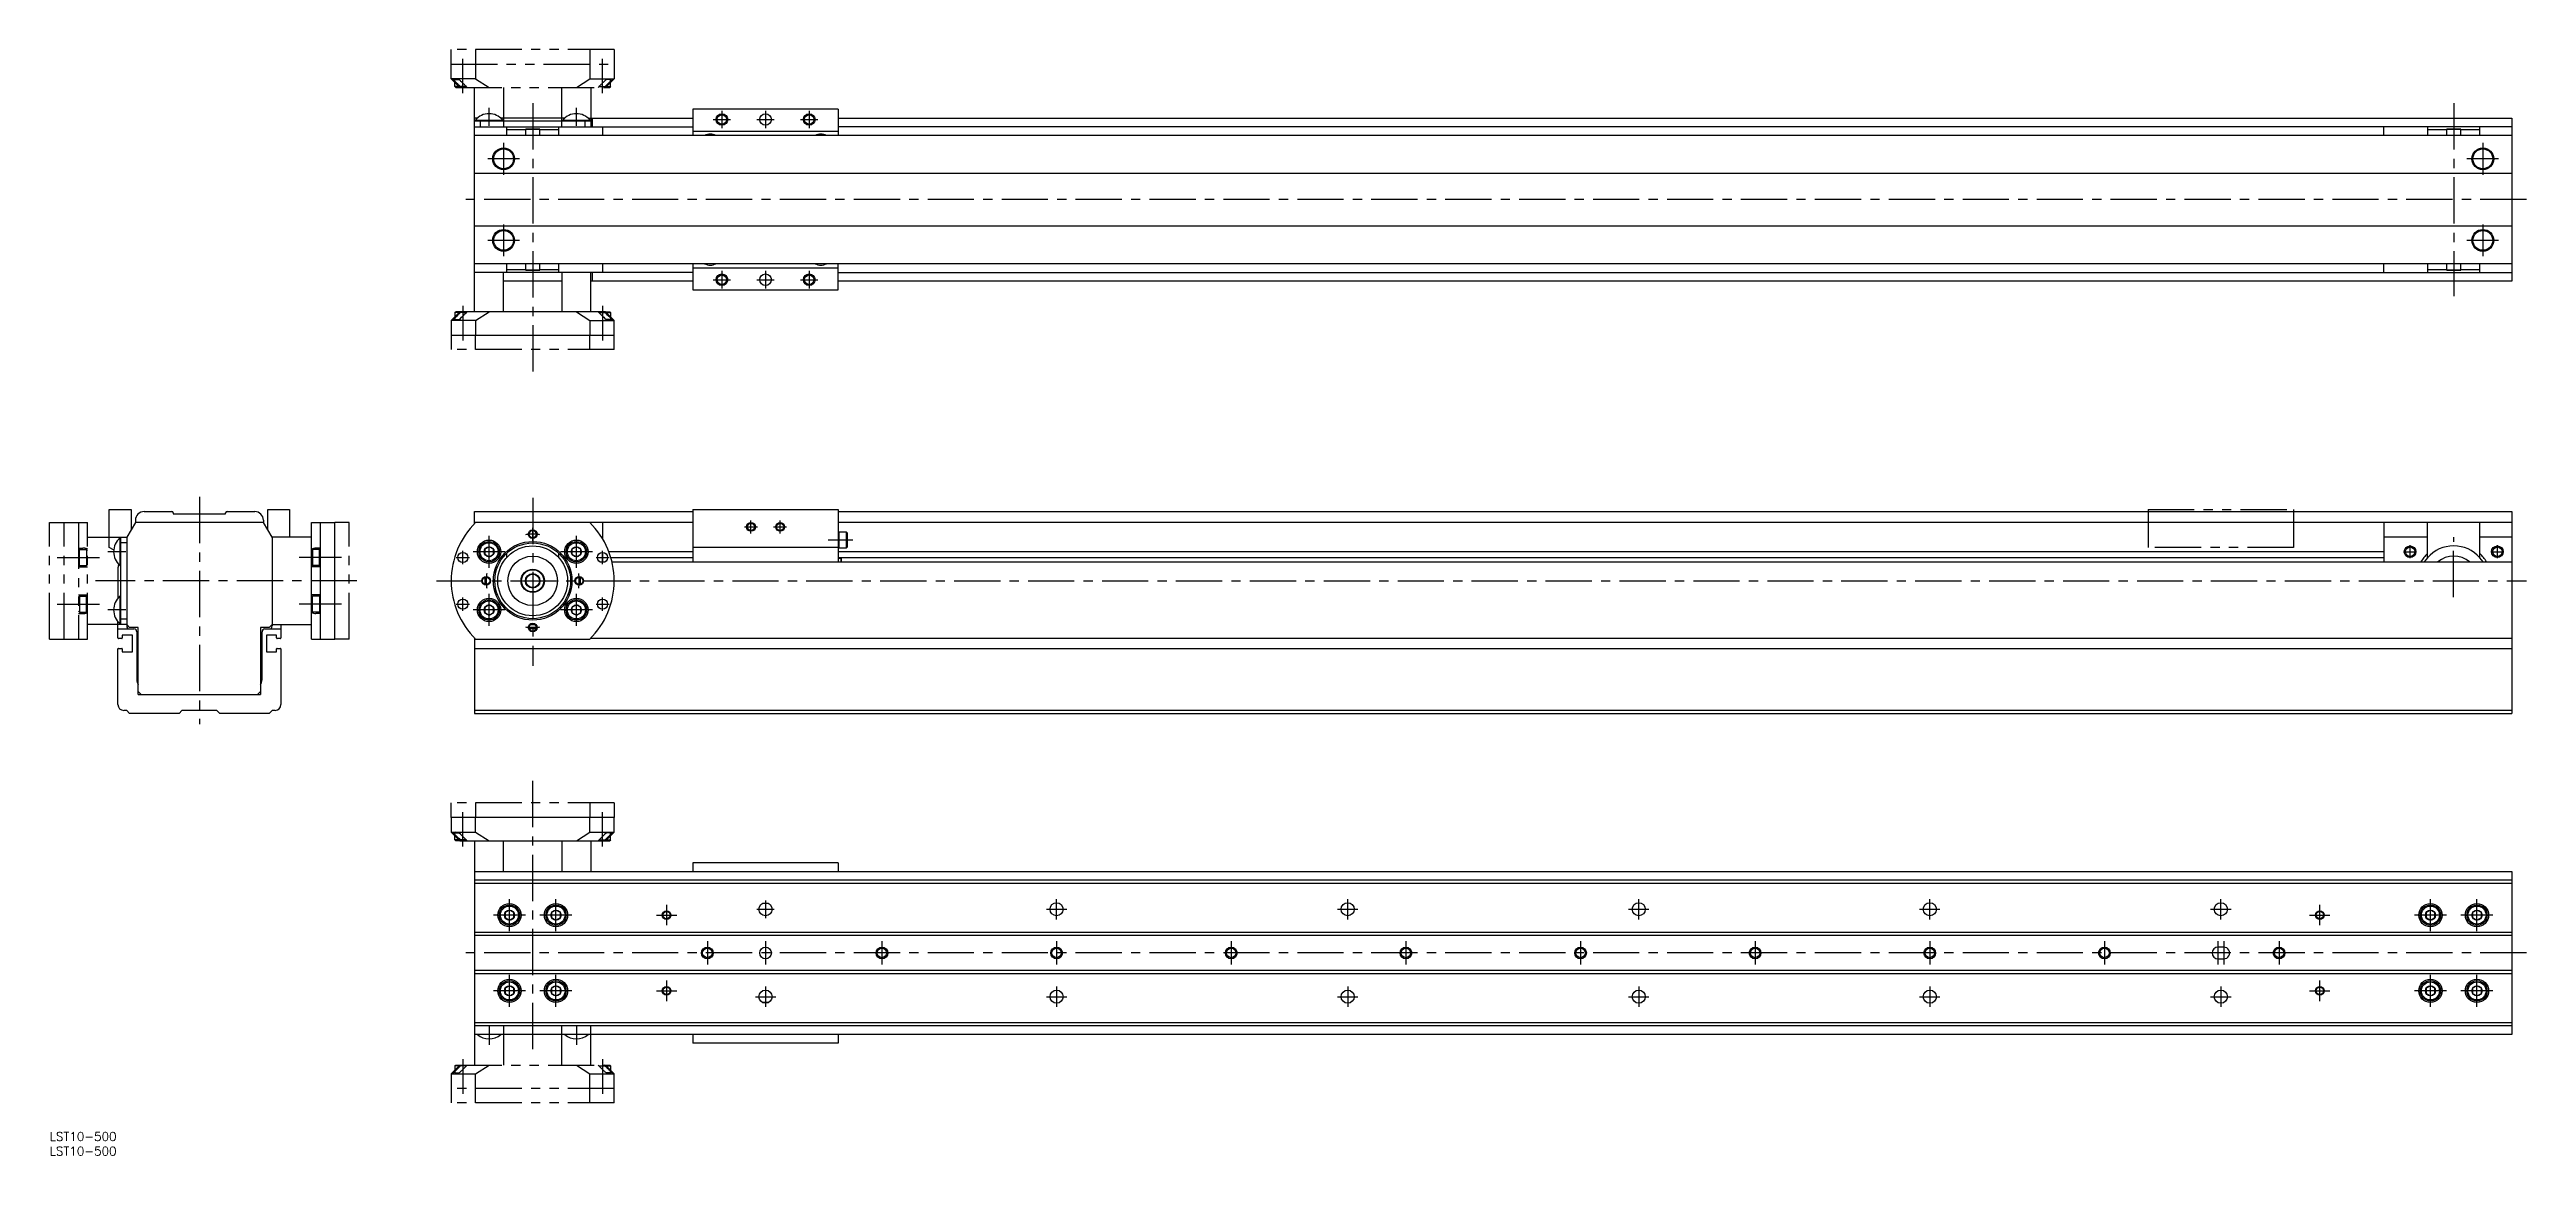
# Model space of a CAD drawing. Extents: x 0 to 851, y -8 to 372.
import ezdxf

# ---------------------------------------------------------------- set-up
doc = ezdxf.new("R2010")
doc.units = 0
doc.header["$LTSCALE"] = 0.5
doc.linetypes.add('CENTER', pattern=[50.8, 31.75, -6.35, 6.35, -6.35])
doc.linetypes.add('PHANTOM', pattern=[63.5, 31.75, -6.35, 6.35, -6.35, 6.35, -6.35])
for name, color, linetype in [('MSM_CENTER', 1, 'CENTER'), ('MSM_CONTINUOUS', 7, 'CONTINUOUS'), ('MSM_IMAGINARY', 6, 'PHANTOM'), ('MSM_NARROW', 5, 'CONTINUOUS'), ('MSM_PART_NUMBER', 7, 'CONTINUOUS')]:
    doc.layers.add(name, color=color, linetype=linetype)
doc.styles.get("Standard").update_dxf_attribs({"font": 'txt.shx', "height": 3, "bigfont": 'bigfont.shx'})

msp = doc.modelspace()

# ---------------------------------------------------------------- linework, layer by layer
at = {"layer": 'MSM_CENTER'}
for p, q in [((142, 356.64), (142, 368.49)), ((190, 356.64), (190, 368.49)), ((151, 345.41), (151, 351.62)), ((166, 353.2), (166, 260.07)), ((181, 345.41), (181, 351.62)), ((231, 350.64), (231, 344.64)), ((246, 350.64), (246, 344.64)), ((261, 350.64), (261, 344.64)), ((826, 353.2), (826, 287.04)), ((228, 347.64), (234, 347.64)), ((243, 347.64), (249, 347.64)), ((258, 347.64), (264, 347.64)), ((161.45, 334.14), (150.55, 334.14)), ((156, 339.59), (156, 328.69)), ((841.45, 334.14), (830.55, 334.14)), ((836, 339.59), (836, 328.69)), ((851, 320.14), (141, 320.14)), ((156, 311.59), (156, 300.69)), ((836, 311.59), (836, 300.69)), ((161.45, 306.14), (150.55, 306.14)), ((841.45, 306.14), (830.55, 306.14)), ((228, 292.64), (234, 292.64)), ((231, 295.64), (231, 289.64)), ((243, 292.64), (249, 292.64)), ((246, 295.64), (246, 289.64)), ((258, 292.64), (264, 292.64)), ((261, 295.64), (261, 289.64)), ((142, 283.64), (142, 271.79)), ((190, 283.64), (190, 271.79)), ((51.5, 218.06), (51.5, 140.11)), ((166, 217.76), (166, 160.13)), ((151, 193.76), (151, 204.76)), ((166, 203.01), (166, 207.51)), ((181, 193.76), (181, 204.76)), ((238.75, 207.76), (243.25, 207.76)), ((241, 205.51), (241, 210.01)), ((248.75, 207.76), (253.25, 207.76)), ((251, 205.51), (251, 210.01)), ((825.88, 183.64), (826, 204.28)), ((2.64, 197.26), (17.22, 197.26)), ((26.23, 199.26), (20.02, 199.26)), ((100.36, 197.26), (85.78, 197.26)), ((139.75, 197.26), (144.25, 197.26)), ((142, 195.01), (142, 199.51)), ((156.5, 199.26), (145.5, 199.26)), ((186.5, 199.26), (175.5, 199.26)), ((187.75, 197.26), (192.25, 197.26)), ((190, 195.01), (190, 199.51)), ((276, 203.26), (267.5, 203.26)), ((808.75, 199.26), (813.25, 199.26)), ((811, 197.01), (811, 201.51)), ((838.75, 199.26), (843.25, 199.26)), ((841, 197.01), (841, 201.51)), ((105.63, 189.26), (15.78, 189.26)), ((133, 189.26), (851, 189.26)), ((2.64, 181.26), (17.22, 181.26)), ((26.23, 179.26), (20.02, 179.26)), ((100.36, 181.26), (85.78, 181.26)), ((139.75, 181.26), (144.25, 181.26)), ((142, 179.01), (142, 183.51)), ((156.5, 179.26), (145.5, 179.26)), ((151, 173.76), (151, 184.76)), ((186.5, 179.26), (175.5, 179.26)), ((181, 173.76), (181, 184.76)), ((187.75, 181.26), (192.25, 181.26)), ((190, 179.01), (190, 183.51)), ((166, 28.5), (166, 121.5)), ((142, 98), (142, 109.85)), ((190, 98), (190, 109.85)), ((158, 69), (158, 80)), ((174, 69), (174, 80)), ((212, 78), (212, 71)), ((246, 79.5), (246, 73.5)), ((346, 73), (346, 80)), ((446, 73), (446, 80)), ((546, 73), (546, 80)), ((646, 73), (646, 80)), ((746, 73), (746, 80)), ((780, 71), (780, 78)), ((818, 69), (818, 80)), ((834, 69), (834, 80)), ((163.5, 74.5), (152.5, 74.5)), ((179.5, 74.5), (168.5, 74.5)), ((208.5, 74.5), (215.5, 74.5)), ((243, 76.5), (249, 76.5)), ((342.5, 76.5), (349.5, 76.5)), ((442.5, 76.5), (449.5, 76.5)), ((542.5, 76.5), (549.5, 76.5)), ((642.5, 76.5), (649.5, 76.5)), ((742.5, 76.5), (749.5, 76.5)), ((776.5, 74.5), (783.5, 74.5)), ((823.5, 74.5), (812.5, 74.5)), ((839.5, 74.5), (828.5, 74.5)), ((851, 61.5), (141, 61.5)), ((226, 65.5), (226, 57.5)), ((246, 65.5), (246, 57.5)), ((286, 65.5), (286, 57.5)), ((346, 65.5), (346, 57.5)), ((406, 65.5), (406, 57.5)), ((466, 65.5), (466, 57.5)), ((526, 65.5), (526, 57.5)), ((586, 65.5), (586, 57.5)), ((646, 65.5), (646, 57.5)), ((706, 65.5), (706, 57.5)), ((745, 65.5), (745, 57.5)), ((747, 65.5), (747, 57.5)), ((766, 65.5), (766, 57.5)), ((158, 43), (158, 54)), ((174, 43), (174, 54)), ((212, 52), (212, 45)), ((780, 45), (780, 52)), ((818, 43), (818, 54)), ((834, 43), (834, 54)), ((163.5, 48.5), (152.5, 48.5)), ((179.5, 48.5), (168.5, 48.5)), ((208.5, 48.5), (215.5, 48.5)), ((242.5, 46.5), (249.5, 46.5)), ((246, 50), (246, 43)), ((342.5, 46.5), (349.5, 46.5)), ((346, 50), (346, 43)), ((442.5, 46.5), (449.5, 46.5)), ((446, 50), (446, 43)), ((542.5, 46.5), (549.5, 46.5)), ((546, 50), (546, 43)), ((642.5, 46.5), (649.5, 46.5)), ((646, 50), (646, 43)), ((742.5, 46.5), (749.5, 46.5)), ((746, 50), (746, 43)), ((776.5, 48.5), (783.5, 48.5)), ((823.5, 48.5), (812.5, 48.5)), ((839.5, 48.5), (828.5, 48.5)), ((151, 36.23), (151, 30.02)), ((181, 36.23), (181, 30.02)), ((142, 25), (142, 13.15)), ((190, 25), (190, 13.15))]:
    msp.add_line(p, q, dxfattribs=at)
for start, end in [(81.0384, 98.9616), (171.0384, 188.9616), (351.0384, 8.9616), (261.0384, 278.9616)]:
    msp.add_arc((166, 189.26), 16, start, end, dxfattribs=at)
at = {"layer": 'MSM_CONTINUOUS'}
for p, q in [((271, 351.14), (221, 351.14)), ((221, 351.14), (221, 342.14)), ((271, 351.14), (271, 342.14)), ((146, 281.64), (146, 348.14)), ((147.01, 348.14), (146, 348.14)), ((146, 347.14), (186, 347.14)), ((146, 345.14), (221, 345.14)), ((846, 342.14), (146, 342.14)), ((146.3, 347.43), (155.7, 347.43)), ((146.3, 347.43), (146.3, 347.14)), ((148, 347.14), (148, 345.14)), ((177.01, 348.14), (154.99, 348.14)), ((155.7, 347.14), (155.7, 347.43)), ((157, 345.14), (157, 342.14)), ((163.5, 344.14), (157, 344.14)), ((163.7, 344.44), (163.5, 344.24)), ((163.5, 344.24), (163.5, 342.14)), ((168.5, 344.24), (163.5, 344.24)), ((163.7, 344.44), (168.3, 344.44)), ((168.5, 344.24), (168.3, 344.44)), ((168.5, 342.14), (168.5, 344.24)), ((175, 344.14), (168.5, 344.14)), ((175, 342.14), (175, 345.14)), ((176.3, 347.43), (185.7, 347.43)), ((176.3, 347.43), (176.3, 347.14)), ((184, 345.14), (184, 347.14)), ((185.01, 348.14), (221, 348.14)), ((185.7, 347.14), (185.7, 347.43)), ((186, 347.14), (186, 345.14)), ((186.5, 345.14), (186.5, 348.14)), ((190, 345.14), (190, 342.14)), ((221, 343.64), (271, 343.64)), ((271, 348.14), (846, 348.14)), ((846, 345.14), (271, 345.14)), ((802, 342.14), (802, 345.14)), ((817, 345.14), (817, 342.14)), ((823.5, 344.14), (817, 344.14)), ((823.7, 344.44), (823.5, 344.24)), ((823.5, 344.24), (823.5, 342.14)), ((828.5, 344.24), (823.5, 344.24)), ((823.7, 344.44), (828.3, 344.44)), ((828.5, 344.24), (828.3, 344.44)), ((828.5, 342.14), (828.5, 344.24)), ((835, 344.14), (828.5, 344.14)), ((835, 342.14), (835, 345.14)), ((846, 348.14), (846, 292.14)), ((846, 329.14), (146, 329.14)), ((146, 311.14), (846, 311.14)), ((846, 298.14), (146, 298.14)), ((157, 298.14), (157, 295.14)), ((163.5, 298.14), (163.5, 296.04)), ((168.5, 296.04), (168.5, 298.14)), ((175, 295.14), (175, 298.14)), ((190, 298.14), (190, 295.14)), ((221, 298.14), (221, 289.14)), ((271, 289.14), (271, 298.14)), ((802, 295.14), (802, 298.14)), ((817, 298.14), (817, 295.14)), ((823.5, 298.14), (823.5, 296.04)), ((828.5, 296.04), (828.5, 298.14)), ((835, 295.14), (835, 298.14)), ((221, 295.14), (146, 295.14)), ((156, 281.64), (156, 295.14)), ((176, 292.14), (156, 292.14)), ((157, 296.14), (163.5, 296.14)), ((163.5, 296.04), (163.7, 295.84)), ((163.5, 296.04), (168.5, 296.04)), ((168.3, 295.84), (163.7, 295.84)), ((168.3, 295.84), (168.5, 296.04)), ((168.5, 296.14), (175, 296.14)), ((176, 295.14), (176, 281.64)), ((186, 281.64), (186, 295.14)), ((221, 292.14), (186, 292.14)), ((186.5, 292.14), (186.5, 295.14)), ((271, 296.64), (221, 296.64)), ((271, 295.14), (846, 295.14)), ((846, 292.14), (271, 292.14)), ((817, 296.14), (823.5, 296.14)), ((823.5, 296.04), (823.7, 295.84)), ((823.5, 296.04), (828.5, 296.04)), ((828.3, 295.84), (823.7, 295.84)), ((828.3, 295.84), (828.5, 296.04)), ((828.5, 296.14), (835, 296.14)), ((141, 281.64), (138, 278.64)), ((191, 281.64), (141, 281.64)), ((146.4, 278.64), (151, 281.64)), ((181, 281.64), (185.6, 278.64)), ((194, 278.64), (191, 281.64)), ((221, 289.14), (271, 289.14)), ((138, 278.64), (138, 273.64)), ((146.4, 278.64), (138, 278.64)), ((138, 273.64), (194, 273.64)), ((146.4, 278.64), (146.4, 273.64)), ((185.6, 278.64), (185.6, 273.64)), ((185.6, 278.64), (194, 278.64)), ((194, 273.64), (194, 278.64)), ((20.5, 200.76), (20.5, 213.76)), ((20.5, 213.76), (28, 213.76)), ((28, 213.76), (28, 206.76)), ((32.5, 213.06), (42, 213.06)), ((61, 213.06), (70.5, 213.06)), ((75, 206.76), (75, 213.76)), ((75, 213.76), (82.5, 213.76)), ((82.5, 213.76), (82.5, 204.26)), ((146, 208.85), (146, 213.06)), ((146, 213.06), (221, 213.06)), ((221, 213.76), (271, 213.76)), ((221, 213.76), (221, 195.76)), ((271, 213.76), (271, 195.76)), ((271, 213.06), (846, 213.06)), ((846, 213.06), (846, 143.76)), ((24.5, 174.26), (24.5, 204.26)), ((24.5, 204.26), (26.5, 204.26)), ((29.5, 209.26), (26.5, 204.26)), ((26.5, 204.26), (26.5, 173.76)), ((29.5, 210.06), (29.5, 209.26)), ((73.5, 209.26), (29.5, 209.26)), ((42.5, 212.56), (42.5, 212.26)), ((42.5, 212.26), (60.5, 212.26)), ((60.5, 212.26), (60.5, 212.56)), ((73.5, 210.06), (73.5, 209.26)), ((76.5, 204.26), (73.5, 209.26)), ((90, 204.26), (76.5, 204.26)), ((76.5, 204.26), (76.5, 173.76)), ((90, 209.26), (98, 209.26)), ((90, 169.26), (90, 209.26)), ((93, 209.26), (93, 169.26)), ((98, 169.26), (98, 209.26)), ((221, 209.26), (146, 209.26)), ((190, 204.26), (189.64, 204.26)), ((190, 209.26), (190, 203.68)), ((846, 209.26), (271, 209.26)), ((271, 205.71), (271.3, 206.01)), ((273.7, 206.01), (271.3, 206.01)), ((271.3, 200.51), (271.3, 206.01)), ((274, 205.71), (273.7, 206.01)), ((273.7, 206.01), (273.7, 200.51)), ((274, 205.71), (274, 200.81)), ((802, 209.26), (802, 195.76)), ((817, 204.26), (802, 204.26)), ((817, 197.2), (817, 209.26)), ((835, 197.2), (835, 209.26)), ((846, 204.26), (835, 204.26)), ((22.03, 199.87), (20.5, 200.76)), ((24.21, 194.56), (24.21, 203.96)), ((24.5, 203.96), (24.21, 203.96)), ((26.5, 202.26), (24.5, 202.26)), ((93, 200.51), (91.51, 200.51)), ((151, 200.99), (149.5, 200.12)), ((149.5, 200.12), (149.5, 198.39)), ((149.5, 198.39), (151, 197.53)), ((152.5, 200.12), (151, 200.99)), ((151, 197.53), (152.5, 198.39)), ((152.5, 198.39), (152.5, 200.12)), ((157, 198.64), (157, 197.2)), ((175, 197.2), (175, 198.64)), ((181, 200.99), (179.5, 200.12)), ((179.5, 200.12), (179.5, 198.39)), ((179.5, 198.39), (181, 197.53)), ((182.5, 200.12), (181, 200.99)), ((181, 197.53), (182.5, 198.39)), ((182.5, 198.39), (182.5, 200.12)), ((191.75, 197.18), (188.25, 197.18)), ((189.1, 195.76), (190.9, 195.76)), ((190, 199.01), (190, 195.76)), ((192.11, 199.38), (221, 199.38)), ((221, 197.18), (192.85, 197.18)), ((193.23, 195.76), (846, 195.76)), ((271, 200.76), (221, 200.76)), ((271, 200.81), (271.3, 200.51)), ((271, 199.38), (802, 199.38)), ((802, 197.18), (271, 197.18)), ((273.7, 200.51), (271.3, 200.51)), ((271.5, 197.06), (272, 197.06)), ((272, 195.76), (272, 197.06)), ((272, 197.06), (272, 195.76)), ((272, 196.66), (272, 195.76)), ((273.7, 200.51), (274, 200.81)), ((817, 197.2), (815.91, 195.76)), ((836.09, 195.76), (835, 197.2)), ((23.5, 193.76), (23.5, 183.27)), ((24.21, 194.56), (24.5, 194.56)), ((93, 194.01), (90, 194.01)), ((24.21, 174.56), (24.21, 183.96)), ((24.5, 183.96), (24.21, 183.96)), ((93, 184.51), (90, 184.51)), ((151, 180.99), (149.5, 180.12)), ((149.5, 180.12), (149.5, 178.39)), ((152.5, 180.12), (151, 180.99)), ((152.5, 178.39), (152.5, 180.12)), ((181, 180.99), (179.5, 180.12)), ((179.5, 180.12), (179.5, 178.39)), ((182.5, 180.12), (181, 180.99)), ((182.5, 178.39), (182.5, 180.12)), ((23.5, 169.66), (23.5, 175.25)), ((23.5, 172.76), (29, 172.76)), ((24.21, 174.56), (24.5, 174.56)), ((24.5, 176.26), (26.5, 176.26)), ((26.5, 174.26), (24.5, 174.26)), ((28.5, 170.66), (25, 170.66)), ((25, 170.66), (25, 169.66)), ((26.5, 174.26), (27.5, 173.26)), ((30.5, 173.26), (27.5, 173.26)), ((28.5, 164.86), (28.5, 170.66)), ((30, 171.76), (30, 155.26)), ((30.5, 150.26), (30.5, 173.26)), ((75.5, 173.26), (72.5, 173.26)), ((72.5, 173.26), (72.5, 150.26)), ((73, 155.26), (73, 171.76)), ((74, 172.76), (79.5, 172.76)), ((78, 170.66), (74.5, 170.66)), ((74.5, 170.66), (74.5, 164.86)), ((75.5, 173.26), (76.5, 174.26)), ((76.5, 174.26), (90, 174.26)), ((78, 169.66), (78, 170.66)), ((79.5, 174.26), (79.5, 169.66)), ((93, 178.01), (91.51, 178.01)), ((149.5, 178.39), (151, 177.53)), ((151, 177.53), (152.5, 178.39)), ((167.25, 173.26), (164.75, 173.26)), ((167.15, 172.76), (164.85, 172.76)), ((165.25, 174.26), (166.75, 174.26)), ((179.5, 178.39), (181, 177.53)), ((181, 177.53), (182.5, 178.39)), ((23.5, 146.76), (23.5, 165.86)), ((24.8, 169.46), (23.7, 169.46)), ((23.7, 166.06), (24.8, 166.06)), ((25, 165.86), (25, 164.86)), ((25, 164.86), (28.5, 164.86)), ((74.5, 164.86), (78, 164.86)), ((78, 164.86), (78, 165.86)), ((79.3, 169.46), (78.2, 169.46)), ((78.2, 166.06), (79.3, 166.06)), ((79.5, 165.86), (79.5, 146.76)), ((90, 169.26), (98, 169.26)), ((146, 169.66), (146, 143.76)), ((146, 169.66), (146, 169.66)), ((146.2, 169.46), (146, 169.46)), ((146, 166.06), (846, 166.06)), ((146.4, 169.26), (185.6, 169.26)), ((846, 169.46), (185.8, 169.46)), ((26.5, 144.76), (25.5, 144.76)), ((27.5, 143.76), (26.5, 144.76)), ((30.5, 151.26), (31.5, 150.26)), ((30.5, 150.26), (72.5, 150.26)), ((45.5, 144.76), (44.5, 143.76)), ((57.5, 144.76), (45.5, 144.76)), ((58.5, 143.76), (57.5, 144.76)), ((71.5, 150.26), (72.5, 151.26)), ((76.5, 144.76), (75.5, 143.76)), ((77.5, 144.76), (76.5, 144.76)), ((846, 144.76), (146, 144.76)), ((44.5, 143.76), (27.5, 143.76)), ((75.5, 143.76), (58.5, 143.76)), ((146, 143.76), (846, 143.76)), ((138, 108), (138, 103)), ((194, 108), (138, 108)), ((138, 103), (146.4, 103)), ((141, 100), (138, 103)), ((146.4, 103), (146.4, 108)), ((146.4, 103), (151, 100)), ((181, 100), (185.6, 103)), ((185.6, 103), (185.6, 108)), ((185.6, 103), (194, 103)), ((194, 103), (191, 100)), ((194, 103), (194, 108)), ((141, 100), (191, 100)), ((146, 100), (146, 33.5)), ((156, 89.5), (156, 100)), ((176, 100), (176, 89.5)), ((186, 100), (186, 89.5)), ((146, 89.5), (846, 89.5)), ((846, 86.5), (146, 86.5)), ((146, 85.5), (846, 85.5)), ((271, 92.5), (221, 92.5)), ((221, 92.5), (221, 89.5)), ((271, 92.5), (271, 89.5)), ((846, 89.5), (846, 33.5)), ((247.03, 78.5), (244.97, 78.5)), ((846, 68.5), (146, 68.5)), ((158, 76.23), (156.5, 75.37)), ((156.5, 75.37), (156.5, 73.63)), ((156.5, 73.63), (158, 72.77)), ((159.5, 75.37), (158, 76.23)), ((158, 72.77), (159.5, 73.63)), ((159.5, 73.63), (159.5, 75.37)), ((174, 76.23), (172.5, 75.37)), ((172.5, 75.37), (172.5, 73.63)), ((172.5, 73.63), (174, 72.77)), ((175.5, 75.37), (174, 76.23)), ((174, 72.77), (175.5, 73.63)), ((175.5, 73.63), (175.5, 75.37)), ((818, 76.23), (816.5, 75.37)), ((816.5, 75.37), (816.5, 73.63)), ((816.5, 73.63), (818, 72.77)), ((819.5, 75.37), (818, 76.23)), ((818, 72.77), (819.5, 73.63)), ((819.5, 73.63), (819.5, 75.37)), ((834, 76.23), (832.5, 75.37)), ((832.5, 75.37), (832.5, 73.63)), ((832.5, 73.63), (834, 72.77)), ((835.5, 75.37), (834, 76.23)), ((834, 72.77), (835.5, 73.63)), ((835.5, 73.63), (835.5, 75.37)), ((846, 67.5), (146, 67.5)), ((747, 63.5), (745, 63.5)), ((846, 55.5), (146, 55.5)), ((146, 54.5), (846, 54.5)), ((745, 59.5), (747, 59.5)), ((158, 50.23), (156.5, 49.37)), ((156.5, 49.37), (156.5, 47.63)), ((156.5, 47.63), (158, 46.77)), ((159.5, 49.37), (158, 50.23)), ((158, 46.77), (159.5, 47.63)), ((159.5, 47.63), (159.5, 49.37)), ((174, 50.23), (172.5, 49.37)), ((172.5, 49.37), (172.5, 47.63)), ((172.5, 47.63), (174, 46.77)), ((175.5, 49.37), (174, 50.23)), ((174, 46.77), (175.5, 47.63)), ((175.5, 47.63), (175.5, 49.37)), ((247.03, 44.5), (244.97, 44.5)), ((818, 50.23), (816.5, 49.37)), ((816.5, 49.37), (816.5, 47.63)), ((816.5, 47.63), (818, 46.77)), ((819.5, 49.37), (818, 50.23)), ((818, 46.77), (819.5, 47.63)), ((819.5, 47.63), (819.5, 49.37)), ((834, 50.23), (832.5, 49.37)), ((832.5, 49.37), (832.5, 47.63)), ((832.5, 47.63), (834, 46.77)), ((835.5, 49.37), (834, 50.23)), ((834, 46.77), (835.5, 47.63)), ((835.5, 47.63), (835.5, 49.37)), ((846, 37.5), (146, 37.5)), ((846, 36.5), (146, 36.5)), ((846, 33.5), (146, 33.5)), ((221, 33.5), (221, 30.5)), ((271, 30.5), (221, 30.5)), ((271, 33.5), (271, 30.5))]:
    msp.add_line(p, q, dxfattribs=at)
for centre, radius in [((231, 347.64), 1.62), ((246, 347.64), 2), ((261, 347.64), 1.62), ((156, 334.14), 3.75), ((156, 334.14), 3.4), ((836, 334.14), 3.75), ((836, 334.14), 3.4), ((156, 306.14), 3.75), ((156, 306.14), 3.4), ((836, 306.14), 3.75), ((836, 306.14), 3.4), ((231, 292.64), 1.62), ((246, 292.64), 2), ((261, 292.64), 1.62), ((166, 205.26), 1.23), ((241, 207.76), 1.23), ((251, 207.76), 1.23), ((142, 197.26), 1.75), ((151, 199.26), 4), ((151, 199.26), 3.5), ((151, 199.26), 3.1), ((151, 199.26), 1.73), ((166, 189.26), 13.5), ((166, 189.26), 13), ((166, 189.26), 12), ((166, 189.26), 8.5), ((181, 199.26), 4), ((181, 199.26), 3.5), ((181, 199.26), 3.1), ((181, 199.26), 1.73), ((190, 197.26), 1.75), ((811, 199.26), 1.62), ((841, 199.26), 1.62), ((150, 189.26), 1.23), ((166, 189.26), 4), ((166, 189.26), 3.8), ((166, 189.26), 2.5), ((166, 189.26), 2.3), ((182, 189.26), 1.23), ((142, 181.26), 1.75), ((151, 179.26), 4), ((151, 179.26), 3.5), ((151, 179.26), 3.1), ((151, 179.26), 1.73), ((181, 179.26), 4), ((181, 179.26), 3.5), ((181, 179.26), 3.1), ((181, 179.26), 1.73), ((190, 181.26), 1.75), ((166, 173.26), 1.23), ((158, 74.5), 4), ((158, 74.5), 3.5), ((158, 74.5), 3.1), ((174, 74.5), 4), ((174, 74.5), 3.5), ((174, 74.5), 3.1), ((246, 76.5), 2.25), ((346, 76.5), 2.25), ((446, 76.5), 2.25), ((546, 76.5), 2.25), ((646, 76.5), 2.25), ((746, 76.5), 2.25), ((818, 74.5), 4), ((818, 74.5), 3.5), ((818, 74.5), 3.1), ((834, 74.5), 4), ((834, 74.5), 3.5), ((834, 74.5), 3.1), ((158, 74.5), 1.73), ((174, 74.5), 1.73), ((212, 74.5), 1.23), ((780, 74.5), 1.23), ((818, 74.5), 1.73), ((834, 74.5), 1.73), ((226, 61.5), 1.62), ((246, 61.5), 2), ((286, 61.5), 1.62), ((346, 61.5), 1.62), ((406, 61.5), 1.62), ((466, 61.5), 1.62), ((526, 61.5), 1.62), ((586, 61.5), 1.62), ((646, 61.5), 1.62), ((706, 61.5), 1.62), ((766, 61.5), 1.62), ((158, 48.5), 4), ((158, 48.5), 3.5), ((158, 48.5), 3.1), ((174, 48.5), 4), ((174, 48.5), 3.5), ((174, 48.5), 3.1), ((818, 48.5), 4), ((818, 48.5), 3.5), ((818, 48.5), 3.1), ((834, 48.5), 4), ((834, 48.5), 3.5), ((834, 48.5), 3.1), ((158, 48.5), 1.73), ((174, 48.5), 1.73), ((212, 48.5), 1.23), ((246, 46.5), 2.25), ((346, 46.5), 2.25), ((446, 46.5), 2.25), ((546, 46.5), 2.25), ((646, 46.5), 2.25), ((746, 46.5), 2.25), ((780, 48.5), 1.23), ((818, 48.5), 1.73), ((834, 48.5), 1.73)]:
    msp.add_circle(centre, radius, dxfattribs=at)
for centre, radius, start, end in [((151, 343.54), 6.1, 39.60193, 140.39807), ((181, 343.54), 6.1, 39.60193, 140.39807), ((227, 338.64), 4, 61.04501, 118.95499), ((265, 338.64), 4, 61.04501, 118.95499), ((227, 301.64), 4, 241.04501, 298.95499), ((265, 301.64), 4, 241.04501, 298.95499), ((1777.52, -1384.49), 2335.11, 134.4782, 134.58316), ((112.21, 311.2), 43.03, 310.84869, 316.62856), ((219.76, 311.17), 43, 223.36926, 229.15349), ((-1774.76, -1719.17), 2804.58, 45.42562, 45.51301), ((32.5, 210.06), 3, 90, 180), ((42, 212.56), 0.5, 0, 90), ((61, 212.56), 0.5, 90, 180), ((70.5, 210.06), 3, 0, 90), ((166, 189.26), 28, 134.41534, 225.58466), ((166, 189.26), 28, 314.41534, 45.58466), ((28.1, 199.26), 6.1, 129.60193, 230.39807), ((91.65, 196.63), 3.89, 92.09007, 115.08931), ((271.5, 197.56), 0.5, 228.59021, 269.99868), ((826, 189.26), 13, 133.81273, 149.99992), ((826, 189.26), 12, 41.40915, 138.58995), ((826, 189.26), 8.5, 49.88096, 130.11904), ((826, 189.26), 13, 30.00008, 46.18651), ((25.5, 193.76), 2, 145.7147, 180), ((155.58, 189.26), 6, 168.31564, 191.68436), ((176.42, 189.26), 6, 348.31564, 11.68436), ((28.1, 179.26), 6.1, 129.60193, 230.39807), ((27.5, 173.76), 1, 180, 270), ((29, 171.76), 1, 0, 90), ((74, 171.76), 1, 90, 180), ((75.5, 173.76), 1, 270, 0), ((91.65, 181.89), 3.89, 244.91069, 267.90993), ((23.7, 169.66), 0.2, 180, 270), ((23.7, 165.86), 0.2, 90, 180), ((24.8, 169.66), 0.2, 270, 0), ((24.8, 165.86), 0.2, 0, 90), ((78.2, 169.66), 0.2, 180, 270), ((78.2, 165.86), 0.2, 90, 180), ((79.3, 169.66), 0.2, 270, 0), ((79.3, 165.86), 0.2, 0, 90), ((33, 155.26), 3, 180.00007, 213.55729), ((70, 155.26), 3, 326.44271, 359.99993), ((25.5, 146.76), 2, 180, 270), ((77.5, 146.76), 2, 270, 0), ((1777.52, 1766.14), 2335.11, 225.41684, 225.5218), ((112.21, 70.45), 43.03, 43.37144, 49.15131), ((219.76, 70.47), 43, 130.84651, 136.63074), ((-1774.76, 2100.81), 2804.58, 314.48699, 314.57438), ((745, 61.5), 2, 90.00074, 269.99926), ((747, 61.5), 2, 269.99733, 90.00267), ((151, 38.1), 6.1, 228.94665, 311.05335), ((181, 38.1), 6.1, 228.94665, 311.05335)]:
    msp.add_arc(centre, radius, start, end, dxfattribs=at)
at = {"layer": 'MSM_IMAGINARY'}
for p, q in [((138, 361.64), (138, 371.64)), ((194, 371.64), (138, 371.64)), ((138, 366.64), (194, 366.64)), ((146.4, 371.64), (146.4, 361.64)), ((185.6, 371.64), (185.6, 361.64)), ((194, 371.64), (194, 361.64)), ((141, 358.64), (138, 361.64)), ((146.4, 361.64), (138, 361.64)), ((139.55, 361.64), (139.25, 361.34)), ((139.25, 358.94), (139.25, 361.34)), ((139.25, 361.34), (140.7, 361.34)), ((139.25, 358.94), (139.55, 358.64)), ((143.21, 358.94), (139.25, 358.94)), ((139.55, 358.64), (192.45, 358.64)), ((146, 345.14), (146, 358.64)), ((146.4, 361.64), (151, 358.64)), ((156, 358.64), (156, 345.14)), ((176, 345.14), (176, 358.64)), ((181, 358.64), (185.6, 361.64)), ((185.6, 361.64), (194, 361.64)), ((186, 358.64), (186, 345.14)), ((188.79, 358.94), (192.75, 358.94)), ((194, 361.64), (191, 358.64)), ((192.75, 361.34), (191.3, 361.34)), ((192.45, 361.64), (192.75, 361.34)), ((192.75, 358.94), (192.45, 358.64)), ((192.75, 358.94), (192.75, 361.34)), ((139.25, 281.34), (139.55, 281.64)), ((139.25, 281.34), (139.25, 278.94)), ((143.21, 281.34), (139.25, 281.34)), ((141, 281.64), (139.55, 281.64)), ((188.79, 281.34), (192.75, 281.34)), ((191, 281.64), (192.45, 281.64)), ((192.75, 281.34), (192.45, 281.64)), ((192.75, 281.34), (192.75, 278.94)), ((138, 273.64), (138, 268.64)), ((139.55, 278.64), (139.25, 278.94)), ((139.25, 278.94), (140.7, 278.94)), ((146.4, 268.64), (146.4, 273.64)), ((185.6, 268.64), (185.6, 273.64)), ((192.75, 278.94), (191.3, 278.94)), ((192.45, 278.64), (192.75, 278.94)), ((194, 268.64), (194, 273.64)), ((194, 268.64), (138, 268.64)), ((721, 213.76), (721, 200.76)), ((721, 213.76), (771, 213.76)), ((771, 213.76), (771, 200.76)), ((0, 209.26), (13, 209.26)), ((0, 169.26), (0, 209.26)), ((5, 169.26), (5, 209.26)), ((10, 209.26), (10, 169.26)), ((13, 169.26), (13, 209.26)), ((13, 204.26), (24.5, 204.26)), ((103, 209.26), (98, 209.26)), ((103, 169.26), (103, 209.26)), ((10, 200.51), (11.49, 200.51)), ((10.3, 200.01), (10, 199.71)), ((10.3, 200.01), (12.7, 200.01)), ((10.3, 194.51), (10.3, 200.01)), ((13, 199.71), (12.7, 200.01)), ((12.7, 200.01), (12.7, 194.51)), ((90, 199.71), (90.3, 200.01)), ((92.7, 200.01), (90.3, 200.01)), ((90.3, 200.01), (90.3, 194.51)), ((92.7, 200.01), (93, 199.71)), ((92.7, 194.51), (92.7, 200.01)), ((771, 200.76), (721, 200.76)), ((10, 194.81), (10.3, 194.51)), ((10, 194.01), (13, 194.01)), ((10.3, 194.51), (12.7, 194.51)), ((13, 194.81), (12.7, 194.51)), ((90, 194.81), (90.3, 194.51)), ((92.7, 194.51), (90.3, 194.51)), ((93, 194.81), (92.7, 194.51)), ((10, 184.51), (13, 184.51)), ((10, 183.71), (10.3, 184.01)), ((10.3, 178.51), (10, 178.81)), ((10.3, 184.01), (10.3, 178.51)), ((10.3, 184.01), (12.7, 184.01)), ((12.7, 178.51), (12.7, 184.01)), ((13, 183.71), (12.7, 184.01)), ((13, 178.81), (12.7, 178.51)), ((90, 183.71), (90.3, 184.01)), ((90, 178.81), (90.3, 178.51)), ((90.3, 178.51), (90.3, 184.01)), ((92.7, 184.01), (90.3, 184.01)), ((92.7, 184.01), (92.7, 178.51)), ((93, 183.71), (92.7, 184.01)), ((92.7, 178.51), (93, 178.81)), ((10, 178.01), (11.49, 178.01)), ((10.3, 178.51), (12.7, 178.51)), ((24.5, 174.26), (13, 174.26)), ((92.7, 178.51), (90.3, 178.51)), ((0, 169.26), (13, 169.26)), ((103, 169.26), (98, 169.26)), ((194, 113), (138, 113)), ((138, 108), (138, 113)), ((146.4, 113), (146.4, 108)), ((185.6, 113), (185.6, 108)), ((194, 113), (194, 108)), ((139.55, 103), (139.25, 102.7)), ((139.25, 100.3), (139.25, 102.7)), ((139.25, 102.7), (140.7, 102.7)), ((192.75, 102.7), (191.3, 102.7)), ((192.45, 103), (192.75, 102.7)), ((192.75, 100.3), (192.75, 102.7)), ((139.25, 100.3), (139.55, 100)), ((143.21, 100.3), (139.25, 100.3)), ((141, 100), (139.55, 100)), ((188.79, 100.3), (192.75, 100.3)), ((191, 100), (192.45, 100)), ((192.75, 100.3), (192.45, 100)), ((146, 36.5), (146, 23)), ((156, 36.5), (156, 23)), ((176, 23), (176, 36.5)), ((186, 23), (186, 36.5)), ((141, 23), (138, 20)), ((138, 20), (146.4, 20)), ((138, 20), (138, 10)), ((139.25, 22.7), (139.55, 23)), ((143.21, 22.7), (139.25, 22.7)), ((139.25, 22.7), (139.25, 20.3)), ((139.25, 20.3), (140.7, 20.3)), ((139.55, 20), (139.25, 20.3)), ((139.55, 23), (192.45, 23)), ((146.4, 20), (151, 23)), ((146.4, 10), (146.4, 20)), ((181, 23), (185.6, 20)), ((185.6, 10), (185.6, 20)), ((185.6, 20), (194, 20)), ((188.79, 22.7), (192.75, 22.7)), ((194, 20), (191, 23)), ((192.75, 20.3), (191.3, 20.3)), ((192.75, 22.7), (192.45, 23)), ((192.45, 20), (192.75, 20.3)), ((192.75, 22.7), (192.75, 20.3)), ((194, 10), (194, 20)), ((194, 15), (138, 15)), ((194, 10), (138, 10))]:
    msp.add_line(p, q, dxfattribs=at)
for centre, radius, start, end in [((1777.52, 2024.78), 2335.11, 225.41684, 225.5218), ((112.21, 329.09), 43.03, 43.37144, 49.15131), ((219.76, 329.12), 43, 130.84651, 136.63074), ((-1774.76, 2359.46), 2804.58, 314.48699, 314.57438), ((11.35, 196.63), 3.89, 64.91069, 87.90993), ((11.35, 181.89), 3.89, 272.09007, 295.08931), ((1777.52, -1643.14), 2335.11, 134.4782, 134.58316), ((112.21, 52.55), 43.03, 310.84869, 316.62856), ((219.76, 52.53), 43, 223.36926, 229.15349), ((-1774.76, -1977.81), 2804.58, 45.42562, 45.51301)]:
    msp.add_arc(centre, radius, start, end, dxfattribs=at)
at = {"layer": 'MSM_NARROW'}
for centre, radius in [((231, 347.64), 2), ((261, 347.64), 2), ((231, 292.64), 2), ((261, 292.64), 2), ((166, 205.26), 1.5), ((241, 207.76), 1.5), ((251, 207.76), 1.5), ((811, 199.26), 2), ((841, 199.26), 2), ((150, 189.26), 1.5), ((182, 189.26), 1.5), ((166, 173.26), 1.5), ((212, 74.5), 1.5), ((780, 74.5), 1.5), ((226, 61.5), 2), ((286, 61.5), 2), ((346, 61.5), 2), ((406, 61.5), 2), ((466, 61.5), 2), ((526, 61.5), 2), ((586, 61.5), 2), ((646, 61.5), 2), ((706, 61.5), 2), ((766, 61.5), 2), ((212, 48.5), 1.5), ((780, 48.5), 1.5)]:
    msp.add_circle(centre, radius, dxfattribs=at)

# ---------------------------------------------------------------- texts
at = {"layer": 'MSM_PART_NUMBER'}
for p in [(0, -3), (0, -8)]:
    msp.add_text('LST10-500', height=3, dxfattribs=at).set_placement(p)

doc.saveas('drawing.dxf')
